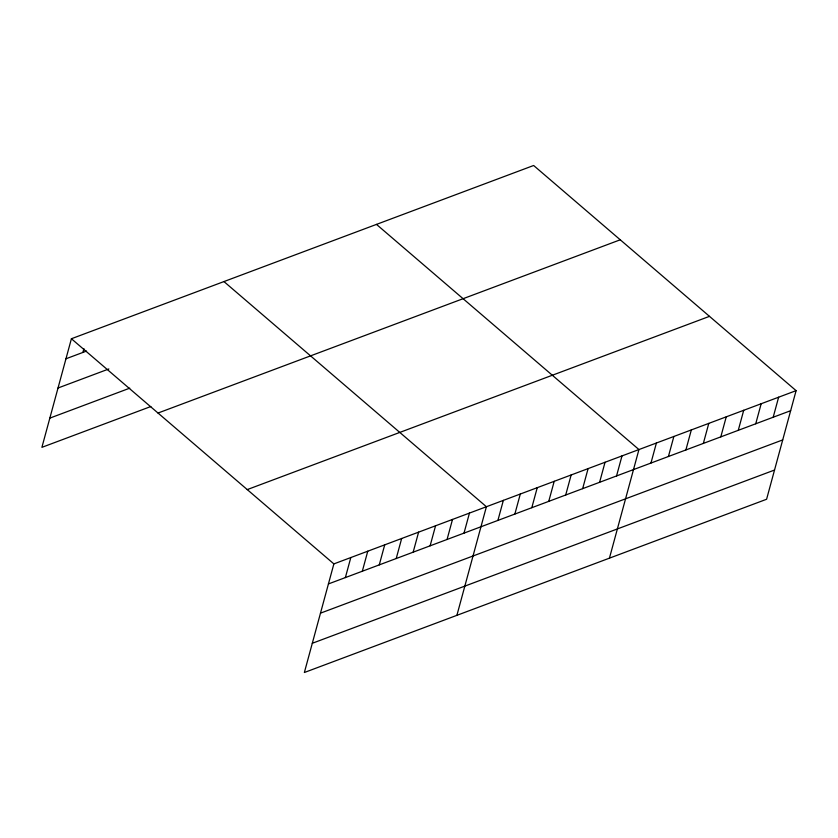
<?xml version="1.0" encoding="UTF-8"?>
<svg xmlns="http://www.w3.org/2000/svg" width="838" height="838" viewBox="0 0 838 838"><rect width="100%" height="100%" fill="white"/><g stroke="black" fill="none" stroke-linecap="round" stroke-linejoin="round"><path stroke-width="1.26" d="M796.1 390.655L333.87 563.901L304.362 672.505L766.592 499.259L796.1 390.655L533.638 165.495L71.408 338.741L41.9 447.345L150.85 406.514M82.91 352.421L83.936 348.671M345.371 577.581L350.818 557.542M362.32 571.233L367.767 551.195M379.268 564.875L384.715 544.836M396.217 558.527L401.664 538.488M413.165 552.169L418.612 532.13M430.114 545.821L435.561 525.782M447.063 539.473L452.51 519.434M464.011 533.115L469.458 513.076M456.899 615.333L486.407 506.728L223.945 281.568M497.908 520.408L503.355 500.37M514.857 514.061L520.304 494.022M531.805 507.702L537.252 487.664M548.754 501.354L554.201 481.316M565.702 495.007L571.149 474.968M582.651 488.648L588.098 468.61M599.599 482.3L605.046 462.262M616.548 475.942L621.995 455.903M609.436 558.16L638.944 449.556L376.482 224.395M650.958 463.047L656.405 443.009M668.42 456.501L673.867 436.462M685.882 449.954L691.329 429.915M703.344 443.417L708.791 423.379M720.806 436.87L726.253 416.832M738.268 430.323L743.715 410.285M755.729 423.777L761.176 403.738M773.191 417.23L778.638 397.191M65.961 358.779L86.544 351.07M58.021 388.004L108.867 368.95M49.84 418.12L129.743 388.172M158.015 413.04L620.256 239.794M247.252 489.591L709.493 316.345M328.423 583.939L790.653 410.693M320.483 613.165L782.713 439.919M312.302 643.28L774.532 470.034M71.408 338.741L333.87 563.901"/></g></svg>
